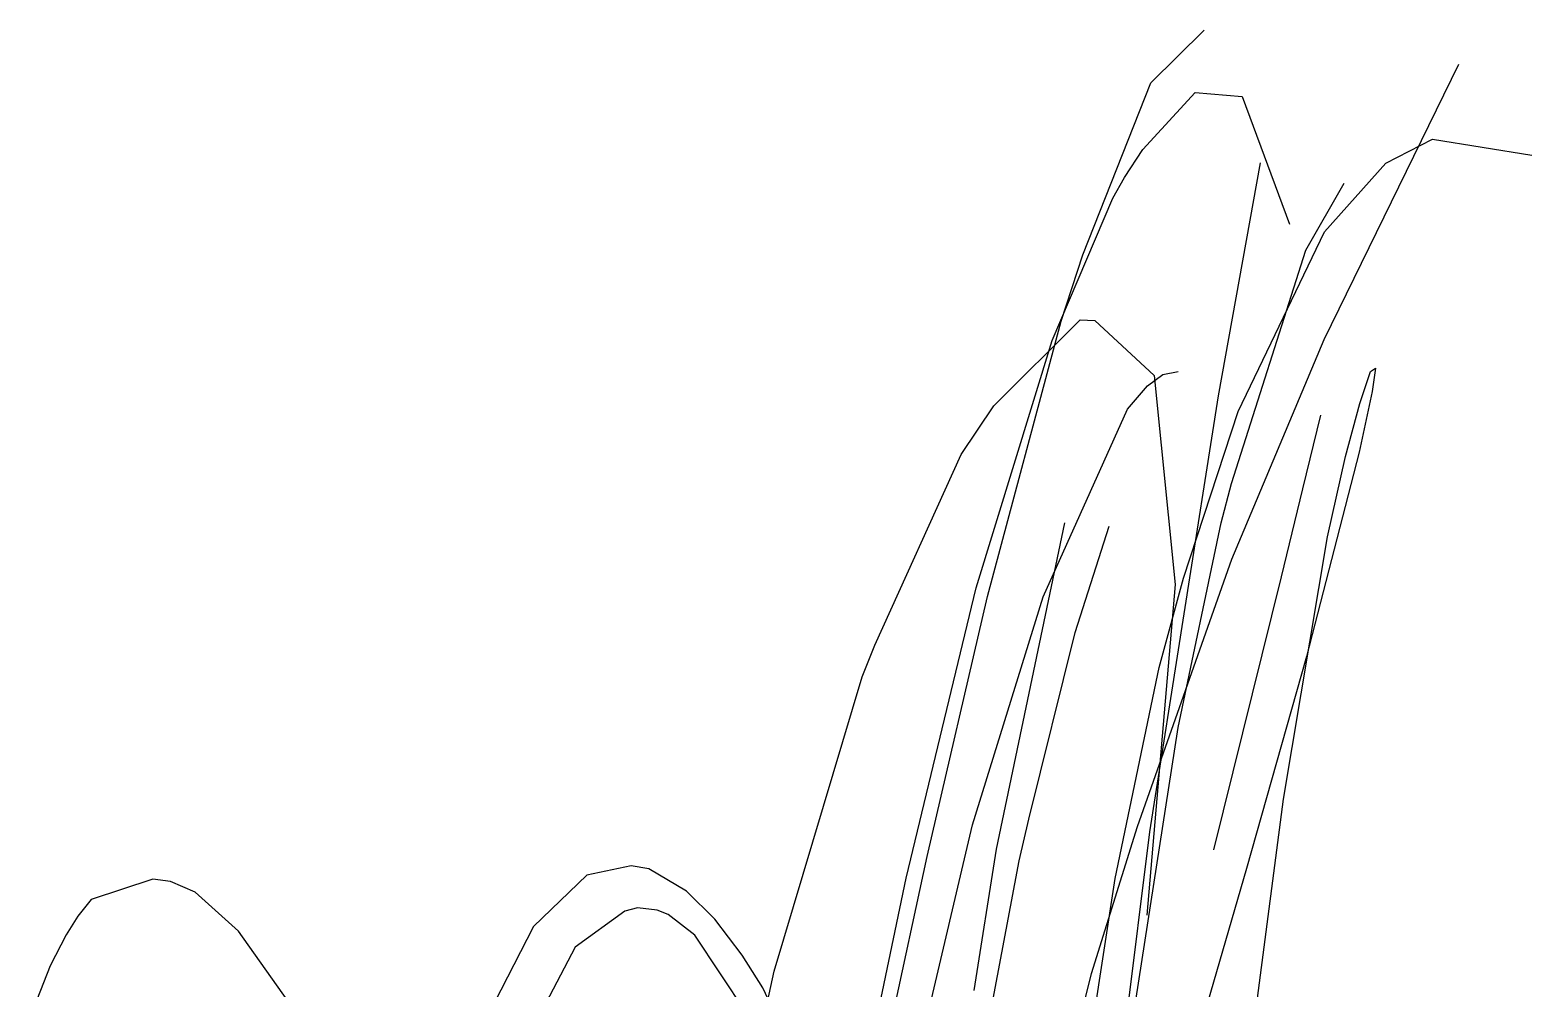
# Model space of a CAD drawing. Header units: metres. Extents: x -233 to 379, y -58 to 1087.
# Drawn here: x -208.2 to -176.86, y 380.61 to 400.62 of the extents above; entities that cross this region are included whole.
import ezdxf

# ---------------------------------------------------------------- set-up
doc = ezdxf.new("R2010")
doc.units = ezdxf.units.M

msp = doc.modelspace()

# ---------------------------------------------------------------- linework, layer by layer
for p, q in [((-184.815, 399.519, -1312.517), (-183.703, 400.618, -1306.444)), ((-181.201, 394.164, -1347.105), (-178.39, 399.907, -1336.267)), ((-186.234, 395.931, -1320.899), (-184.815, 399.519, -1312.517)), ((-184.984, 398.124, -1313.839), (-183.893, 399.315, -1309.982)), ((-183.893, 399.315, -1309.982), (-182.912, 399.234, -1306.995)), ((-182.912, 399.234, -1306.995), (-181.922, 396.565, -1304.52)), ((-179.915, 397.838, -1313.632), (-178.937, 398.339, -1310.288)), ((-178.937, 398.339, -1310.288), (-176.865, 398.004, -1303.685)), ((-185.365, 397.538, -1315.282), (-184.984, 398.124, -1313.839)), ((-183.406, 392.983, -1334.836), (-182.529, 397.85, -1327.61)), ((-181.19, 396.409, -1318.393), (-179.915, 397.838, -1313.632)), ((-185.612, 397.11, -1316.249), (-185.365, 397.538, -1315.282)), ((-181.586, 396.027, -1318.847), (-180.782, 397.423, -1314.612)), ((-186.873, 394.137, -1321.777), (-185.612, 397.11, -1316.249)), ((-182.997, 392.661, -1326.335), (-181.19, 396.409, -1318.393)), ((-186.689, 394.542, -1323.676), (-186.234, 395.931, -1320.899)), ((-183.131, 391.157, -1328.22), (-181.586, 396.027, -1318.847)), ((-188.224, 388.796, -1333.463), (-186.689, 394.542, -1323.676)), ((-188.094, 392.779, -1320.613), (-186.288, 394.574, -1313.488)), ((-186.288, 394.574, -1313.488), (-185.987, 394.56, -1312.355)), ((-185.987, 394.56, -1312.355), (-184.746, 393.409, -1307.543)), ((-188.461, 388.979, -1329.968), (-186.873, 394.137, -1321.777)), ((-183.125, 389.579, -1353.41), (-181.201, 394.164, -1347.105)), ((-184.888, 393.195, -1314.762), (-184.563, 393.43, -1313.011)), ((-184.746, 393.409, -1307.543), (-184.309, 389.051, -1304.783)), ((-184.563, 393.43, -1313.011), (-184.25, 393.491, -1311.242)), ((-180.458, 392.824, -1306.482), (-180.234, 393.497, -1303.095)), ((-180.234, 393.497, -1303.095), (-180.13, 393.564, -1299.661)), ((-180.13, 393.564, -1299.661), (-180.202, 393.074, -1297.908)), ((-185.301, 392.71, -1316.936), (-184.888, 393.195, -1314.762)), ((-184.839, 383.891, -1346.992), (-183.406, 392.983, -1334.836)), ((-180.202, 393.074, -1297.908), (-180.473, 391.811, -1295.98)), ((-188.772, 391.763, -1323.427), (-188.094, 392.779, -1320.613)), ((-187.065, 388.79, -1326.539), (-185.301, 392.71, -1316.936)), ((-180.752, 391.718, -1310.047), (-180.458, 392.824, -1306.482)), ((-184.138, 389.183, -1332.221), (-182.997, 392.661, -1326.335)), ((-181.279, 392.581, -1295.545), (-181.649, 391.044, -1294.455)), ((-190.578, 387.781, -1331.79), (-188.772, 391.763, -1323.427)), ((-180.473, 391.811, -1295.98), (-181.568, 387.545, -1293.642)), ((-181.131, 390.045, -1314.298), (-180.752, 391.718, -1310.047)), ((-183.349, 390.334, -1329.623), (-183.131, 391.157, -1328.22)), ((-181.649, 391.044, -1294.455), (-182.098, 389.209, -1293.746)), ((-188.035, 383.528, -1344.042), (-186.612, 390.333, -1333.122)), ((-186.394, 388.05, -1334.015), (-185.688, 390.268, -1328.992)), ((-184.25, 386.068, -1335.951), (-183.349, 390.334, -1329.623)), ((-182.048, 384.571, -1325.148), (-181.131, 390.045, -1314.298)), ((-185.095, 384.002, -1359.27), (-183.125, 389.579, -1353.41)), ((-189.92, 382.919, -1338.618), (-188.461, 388.979, -1329.968)), ((-184.309, 389.051, -1304.783), (-184.903, 382.147, -1304.29)), ((-184.643, 387.318, -1335.091), (-184.138, 389.183, -1332.221)), ((-182.098, 389.209, -1293.746), (-183.507, 383.511, -1292.853)), ((-189.484, 383.374, -1341.662), (-188.224, 388.796, -1333.463)), ((-188.537, 384.035, -1335.417), (-187.065, 388.79, -1326.539)), ((-187.364, 384.156, -1341.442), (-186.394, 388.05, -1334.015)), ((-190.838, 387.126, -1333.06), (-190.578, 387.781, -1331.79)), ((-181.568, 387.545, -1293.642), (-182.822, 383.127, -1293.29)), ((-192.676, 380.981, -1343.325), (-190.838, 387.126, -1333.06)), ((-185.564, 382.915, -1341.119), (-184.643, 387.318, -1335.091)), ((-185.571, 377.503, -1346.346), (-184.25, 386.068, -1335.951)), ((-182.594, 380.417, -1332.392), (-182.048, 384.571, -1325.148)), ((-189.79, 378.726, -1343.919), (-188.537, 384.035, -1335.417)), ((-187.563, 383.284, -1343.003), (-187.364, 384.156, -1341.442)), ((-186.158, 373.329, -1359.206), (-184.839, 383.891, -1346.992)), ((-186.058, 380.934, -1361.996), (-185.095, 384.002, -1359.27)), ((-190.475, 378.766, -1348.074), (-189.484, 383.374, -1341.662)), ((-188.618, 377.703, -1351.797), (-187.563, 383.284, -1343.003)), ((-188.502, 380.578, -1348.179), (-188.035, 383.528, -1344.042)), ((-196.586, 382.984, -1330.582), (-197.701, 381.911, -1325.677)), ((-195.66, 383.177, -1334.735), (-196.586, 382.984, -1330.582)), ((-195.288, 383.12, -1336.419), (-195.66, 383.177, -1334.735)), ((-194.506, 382.654, -1340.006), (-195.288, 383.12, -1336.419)), ((-182.822, 383.127, -1293.29), (-183.7, 380.109, -1293.399)), ((-205.643, 382.901, -1325.368), (-206.93, 382.48, -1319.919)), ((-205.27, 382.854, -1326.938), (-205.643, 382.901, -1325.368)), ((-204.76, 382.631, -1329.073), (-205.27, 382.854, -1326.938)), ((-193.914, 382.07, -1342.751), (-194.506, 382.654, -1340.006)), ((-190.766, 378.879, -1344.025), (-189.92, 382.919, -1338.618)), ((-186.437, 377.241, -1347.931), (-185.564, 382.915, -1341.119)), ((-206.93, 382.48, -1319.919), (-207.205, 382.13, -1318.728)), ((-203.855, 381.815, -1332.854), (-204.76, 382.631, -1329.073)), ((-207.205, 382.13, -1318.728), (-207.448, 381.742, -1317.662)), ((-195.793, 382.235, -1329.271), (-196.826, 381.482, -1323.823)), ((-195.529, 382.3, -1330.666), (-195.793, 382.235, -1329.271)), ((-195.12, 382.252, -1332.838), (-195.529, 382.3, -1330.666)), ((-194.889, 382.167, -1334.069), (-195.12, 382.252, -1332.838)), ((-194.329, 381.73, -1337.057), (-194.889, 382.167, -1334.069)), ((-193.341, 381.313, -1345.427), (-193.914, 382.07, -1342.751)), ((-207.448, 381.742, -1317.662), (-207.781, 381.093, -1316.187)), ((-202.823, 380.365, -1337.157), (-203.855, 381.815, -1332.854)), ((-197.701, 381.911, -1325.677), (-198.65, 380.057, -1321.576)), ((-193.262, 380.121, -1342.79), (-194.329, 381.73, -1337.057)), ((-196.826, 381.482, -1323.823), (-197.516, 380.171, -1320.181)), ((-207.781, 381.093, -1316.187), (-208.202, 380.028, -1314.271)), ((-192.91, 380.632, -1347.453), (-193.341, 381.313, -1345.427)), ((-194.362, 373.205, -1354.385), (-192.676, 380.981, -1343.325)), ((-188.365, 371.647, -1368.139), (-186.058, 380.934, -1361.996)), ((-191.634, 377.916, -1353.506), (-192.91, 380.632, -1347.453))]:
    msp.add_line(p, q)

doc.saveas('drawing.dxf')
